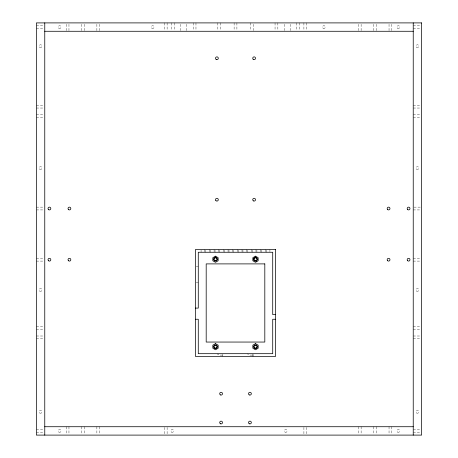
<?xml version="1.0" encoding="UTF-8"?>
<svg xmlns="http://www.w3.org/2000/svg" width="458" height="458" viewBox="0 0 458 458"><rect width="100%" height="100%" fill="white"/><g stroke="black" fill="none" stroke-linecap="round" stroke-linejoin="round"><path stroke-width="0.34" stroke-dasharray="2.29 1.72" d="M222.468 356.473L222.468 355.082L223.395 353.685M252.244 356.473L252.244 355.082L253.171 353.685M36.394 25.694L44.071 25.694M413.236 25.694L420.908 25.694M36.394 28.482L44.071 28.482M413.236 28.482L420.908 28.482M36.394 105.248L44.071 105.248M413.236 105.248L420.908 105.248M36.394 108.036L44.071 108.036M413.236 108.036L420.908 108.036M36.394 114.552L44.071 114.552M413.236 114.552L420.908 114.552M36.394 117.345L44.071 117.345M413.236 117.345L420.908 117.345M36.394 207.136L44.071 207.136M413.929 207.136L420.908 207.136M36.394 209.924L44.071 209.924M413.236 209.924L420.908 209.924M36.394 258.312L44.071 258.312M413.236 258.312L420.908 258.312M36.394 261.1L44.071 261.1M413.236 261.1L420.908 261.1M196.184 266.682L198.28 266.682M196.184 282.5L198.28 282.5M36.394 326.697L44.071 326.697M413.236 326.697L420.908 326.697M36.394 329.491L44.071 329.491M413.236 329.491L420.908 329.491M36.394 336.006L44.071 336.006M413.236 336.006L420.908 336.006M36.394 338.794L44.071 338.794M413.236 338.794L420.908 338.794M222.468 355.082L218.752 355.082L217.825 353.685L217.853 355.774M252.244 355.082L248.528 355.082L247.601 353.685M36.394 429.518L44.071 429.518M413.236 429.518L420.908 429.518M36.394 432.306L44.071 432.306M413.236 432.306L420.908 432.306M391.83 24.297L391.83 31.276M391.83 426.724L391.83 433.703M389.042 24.297L389.042 31.276M389.042 426.724L389.042 433.703M376.482 24.297L376.482 31.276M376.482 426.724L376.482 433.703M373.688 24.297L373.688 31.276M373.688 426.724L373.688 433.703M361.127 24.297L361.127 31.276M361.127 426.724L361.127 433.703M358.333 24.297L358.333 31.276M358.333 426.724L358.333 433.703M306.694 22.9L306.694 30.577M306.694 427.423L306.694 435.1M303.906 22.9L303.906 30.577M303.906 427.423L303.906 435.1M299.251 22.9L299.251 30.577M296.458 22.9L296.458 30.577M290.412 24.297L290.412 30.577M284.83 24.297L284.83 30.577M277.851 22.9L277.851 30.577M275.058 22.9L275.058 30.577M269.922 249.473L269.922 252.261M266.207 250.171L266.207 252.261M265.268 249.473L265.268 252.261M261.558 250.171L261.558 252.261M260.619 249.473L260.619 252.261M256.904 250.171L256.904 252.261M255.965 249.473L255.965 252.261M253.194 24.297L253.194 30.577M253.142 354.383L253.142 356.473M252.249 250.171L252.249 252.261M251.316 249.473L251.316 252.261M250.4 22.9L250.4 30.577M247.601 250.171L247.601 252.261M246.662 249.473L246.662 252.261M242.946 250.171L242.946 252.261M242.007 249.473L242.007 252.261M238.292 250.171L238.292 252.261M237.359 249.473L237.359 252.261M236.906 22.9L236.906 30.577M234.118 22.9L234.118 30.577M233.643 250.171L233.643 252.261M232.704 249.473L232.704 252.261M228.989 250.171L228.989 252.261M228.05 249.473L228.05 252.261M224.334 250.171L224.334 252.261M223.401 249.473L223.401 252.261M220.624 22.9L220.624 30.577M219.685 250.171L219.685 252.261M218.747 249.473L218.747 252.261M217.836 22.9L217.836 30.577M215.031 250.171L215.031 252.261M214.092 249.473L214.092 252.261M210.382 250.171L210.382 252.261M209.443 249.473L209.443 252.261M205.728 250.171L205.728 252.261M204.789 249.473L204.789 252.261M201.073 250.171L201.073 252.261M195.967 22.9L195.967 30.577M193.179 22.9L193.179 30.577M186.2 24.297L186.2 30.577M180.618 24.297L180.618 30.577M174.567 22.9L174.567 30.577M171.779 22.9L171.779 30.577M167.124 22.9L167.124 30.577M167.124 427.423L167.124 435.1M164.33 22.9L164.33 30.577M164.33 427.423L164.33 435.1M99.667 24.297L99.667 31.276M99.667 426.724L99.667 433.703M96.873 24.297L96.873 31.276M96.873 426.724L96.873 433.703M84.312 24.297L84.312 31.276M84.312 426.724L84.312 433.703M81.518 24.297L81.518 31.276M81.518 426.724L81.518 433.703M68.958 24.297L68.958 31.276M68.958 426.724L68.958 433.703M66.17 24.297L66.17 31.276M66.17 426.724L66.17 433.703M397.647 432.123A1.397 1.397 0 0 0 399.742 430.915A1.397 1.397 0 0 0 397.647 429.701A1.397 1.397 0 0 0 397.647 432.123M416.723 413.047A1.397 1.397 0 0 0 418.818 411.839A1.397 1.397 0 0 0 416.723 410.631A1.397 1.397 0 0 0 416.723 413.047M58.956 432.123A1.397 1.397 0 0 0 61.051 430.915A1.397 1.397 0 0 0 58.956 429.701A1.397 1.397 0 0 0 58.956 432.123M39.88 413.047A1.397 1.397 0 0 0 41.976 411.839A1.397 1.397 0 0 0 39.88 410.631A1.397 1.397 0 0 0 39.88 413.047M39.88 47.369A1.397 1.397 0 0 0 41.976 46.161A1.397 1.397 0 0 0 39.88 44.953A1.397 1.397 0 0 0 39.88 47.369M58.956 28.299A1.397 1.397 0 0 0 61.051 27.085A1.397 1.397 0 0 0 58.956 25.877A1.397 1.397 0 0 0 58.956 28.299M416.723 47.369A1.397 1.397 0 0 0 418.818 46.161A1.397 1.397 0 0 0 416.723 44.953A1.397 1.397 0 0 0 416.723 47.369M397.647 28.299A1.397 1.397 0 0 0 399.742 27.085A1.397 1.397 0 0 0 397.647 25.877A1.397 1.397 0 0 0 397.647 28.299M416.723 291.156A1.397 1.397 0 0 0 418.818 289.948A1.397 1.397 0 0 0 416.723 288.735A1.397 1.397 0 0 0 416.723 291.156M416.723 169.265A1.397 1.397 0 0 0 418.818 168.052A1.397 1.397 0 0 0 416.723 166.844A1.397 1.397 0 0 0 416.723 169.265M285.059 432.123A1.397 1.397 0 0 0 287.155 430.915A1.397 1.397 0 0 0 285.059 429.701A1.397 1.397 0 0 0 285.059 432.123M171.544 432.123A1.397 1.397 0 0 0 173.639 430.915A1.397 1.397 0 0 0 171.544 429.701A1.397 1.397 0 0 0 171.544 432.123M39.88 291.156A1.397 1.397 0 0 0 41.976 289.948A1.397 1.397 0 0 0 39.88 288.735A1.397 1.397 0 0 0 39.88 291.156M39.88 169.265A1.397 1.397 0 0 0 41.976 168.052A1.397 1.397 0 0 0 39.88 166.844A1.397 1.397 0 0 0 39.88 169.265M152.004 28.299A1.397 1.397 0 0 0 154.094 27.085A1.397 1.397 0 0 0 152.004 25.877A1.397 1.397 0 0 0 152.004 28.299M323.211 28.299A1.397 1.397 0 0 0 325.306 27.085A1.397 1.397 0 0 0 323.211 25.877A1.397 1.397 0 0 0 323.211 28.299"/><path stroke-width="0.69" d="M44.764 31.276L413.236 31.276M195.486 308.091L198.28 308.091L198.28 252.261L272.716 252.261L272.716 314.606L275.51 314.606M195.486 319.255L198.28 319.255L198.28 353.685L272.716 353.685L272.716 319.255L275.51 319.255M44.764 426.724L413.236 426.724M413.236 22.9L413.236 435.1M44.764 22.9L44.764 435.1M256.6 260.745A1.838 1.838 0 0 1 255.965 261.043M253.852 260.047A1.838 1.838 0 0 1 253.852 258.484M254.843 257.556A1.838 1.838 0 0 1 255.512 257.43M255.965 257.488A1.838 1.838 0 0 1 256.6 257.785M256.394 257.602A1.866 1.866 0 0 1 256.394 260.877M256.182 260.98A1.866 1.866 0 0 1 255.501 261.106A1.838 1.838 0 0 1 254.843 260.974A1.866 1.866 0 0 1 253.726 259.818M253.726 258.661A1.866 1.866 0 0 1 255.037 257.43M255.501 257.373A1.866 1.866 0 0 1 256.182 257.505M215.495 256.171L212.833 257.705L212.833 260.774L215.495 262.314L218.151 260.774L218.151 257.705L215.495 256.171M255.507 256.171L252.845 257.705L252.845 260.774L255.507 262.314L258.163 260.774L258.163 257.705L255.507 256.171M215.495 343.632L212.833 345.172L212.833 348.24L215.495 349.775L218.151 348.24L218.151 345.172L215.495 343.632M255.507 343.632L252.845 345.172L252.845 348.24L255.507 349.775L258.163 348.24L258.163 345.172L255.507 343.632M421.606 22.9L36.394 22.9L36.394 435.1L421.606 435.1L421.606 22.9M275.51 249.473L195.486 249.473L195.486 356.473L275.51 356.473L275.51 249.473M264.81 263.894L206.192 263.894L206.192 342.052L264.81 342.052L264.81 263.894M254.82 347.914A1.397 1.397 0 0 0 256.915 346.706A1.397 1.397 0 0 0 254.82 345.498A1.397 1.397 0 0 0 254.82 347.914M214.808 347.914A1.397 1.397 0 0 0 216.903 346.706A1.397 1.397 0 0 0 214.808 345.498A1.397 1.397 0 0 0 214.808 347.914M254.534 260.23A1.397 1.397 0 0 0 256.869 259.6A1.397 1.397 0 0 0 255.158 257.894A1.397 1.397 0 0 0 254.534 260.23M214.521 260.23A1.397 1.397 0 0 0 216.857 259.6A1.397 1.397 0 0 0 215.145 257.894A1.397 1.397 0 0 0 214.521 260.23M254.476 348.257A1.861 1.861 0 0 0 257.362 346.82A1.861 1.861 0 0 0 254.677 345.04A1.861 1.861 0 0 0 254.476 348.257M214.464 348.257A1.861 1.861 0 0 0 217.35 346.82A1.861 1.861 0 0 0 214.665 345.04A1.861 1.861 0 0 0 214.464 348.257M214.459 260.797A1.866 1.866 0 0 0 217.35 259.36A1.866 1.866 0 0 0 214.659 257.568A1.866 1.866 0 0 0 214.459 260.797M220.395 394.905A1.397 1.397 0 0 0 222.485 393.691A1.397 1.397 0 0 0 220.395 392.483A1.397 1.397 0 0 0 220.395 394.905M220.395 423.747A1.397 1.397 0 0 0 222.485 422.539A1.397 1.397 0 0 0 220.395 421.331A1.397 1.397 0 0 0 220.395 423.747M249.238 423.747A1.397 1.397 0 0 0 251.333 422.539A1.397 1.397 0 0 0 249.238 421.331A1.397 1.397 0 0 0 249.238 423.747M249.238 394.905A1.397 1.397 0 0 0 251.333 393.691A1.397 1.397 0 0 0 249.238 392.483A1.397 1.397 0 0 0 249.238 394.905M216.205 59.466A1.397 1.397 0 0 0 218.3 58.258A1.397 1.397 0 0 0 216.205 57.05A1.397 1.397 0 0 0 216.205 59.466M253.137 59.242A1.397 1.397 0 0 0 255.472 58.618A1.397 1.397 0 0 0 253.761 56.912A1.397 1.397 0 0 0 253.137 59.242M215.918 200.678A1.397 1.397 0 0 0 218.254 200.049A1.397 1.397 0 0 0 216.542 198.343A1.397 1.397 0 0 0 215.918 200.678M253.423 200.896A1.397 1.397 0 0 0 255.518 199.688A1.397 1.397 0 0 0 253.423 198.48A1.397 1.397 0 0 0 253.423 200.896M387.588 209.518A1.397 1.397 0 0 0 389.924 208.888A1.397 1.397 0 0 0 388.212 207.182A1.397 1.397 0 0 0 387.588 209.518M407.597 209.518A1.397 1.397 0 0 0 409.927 208.888A1.397 1.397 0 0 0 408.221 207.182A1.397 1.397 0 0 0 407.597 209.518M407.597 260.694A1.397 1.397 0 0 0 409.927 260.07A1.397 1.397 0 0 0 408.221 258.358A1.397 1.397 0 0 0 407.597 260.694M387.588 260.694A1.397 1.397 0 0 0 389.924 260.07A1.397 1.397 0 0 0 388.212 258.358A1.397 1.397 0 0 0 387.588 260.694M48.72 209.741A1.397 1.397 0 0 0 50.815 208.527A1.397 1.397 0 0 0 48.72 207.319A1.397 1.397 0 0 0 48.72 209.741M68.437 209.518A1.397 1.397 0 0 0 70.772 208.888A1.397 1.397 0 0 0 69.061 207.182A1.397 1.397 0 0 0 68.437 209.518M68.437 260.694A1.397 1.397 0 0 0 70.772 260.07A1.397 1.397 0 0 0 69.061 258.358A1.397 1.397 0 0 0 68.437 260.694M48.433 260.694A1.397 1.397 0 0 0 50.769 260.07A1.397 1.397 0 0 0 49.058 258.358A1.397 1.397 0 0 0 48.433 260.694"/></g></svg>
